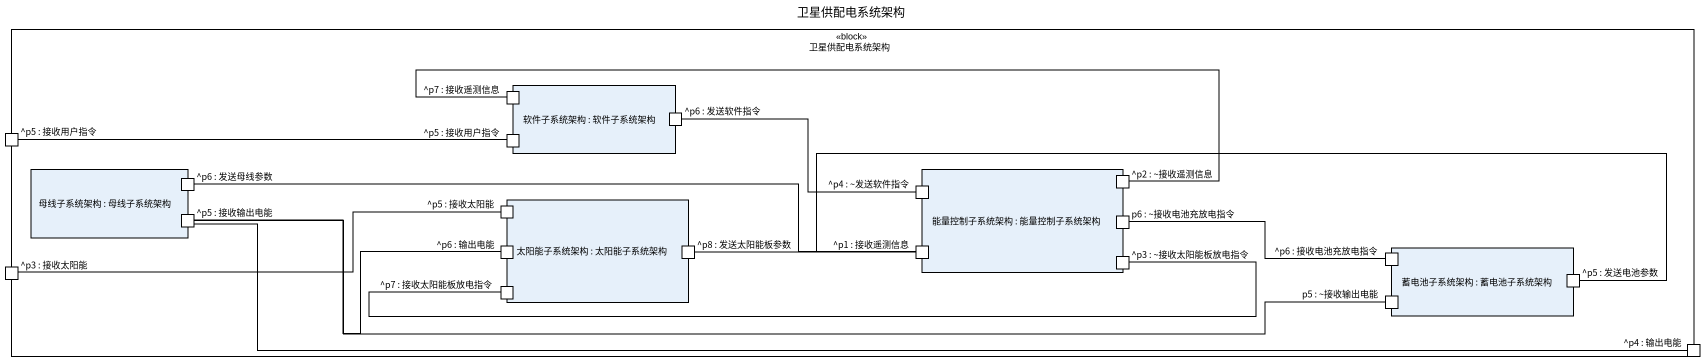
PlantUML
@startuml
title 卫星供配电系统架构
rectangle 卫星供配电系统架构 <<block>> {
  rectangle "软件子系统架构 : 软件子系统架构" as 软件子系统架构 {
    port "^p7 : 接收遥测信息" as p7_接收遥测信息
    port "^p6 : 发送软件指令" as p6_发送软件指令
    port "^p5 : 接收用户指令" as p5_接收用户指令_2
  }
  port "^p5 : 接收用户指令" as p5_接收用户指令
  rectangle "母线子系统架构 : 母线子系统架构" as 母线子系统架构 {
    port "^p6 : 发送母线参数" as p6_发送母线参数
    port "^p5 : 接收输出电能" as p5_接收输出电能
  }
  rectangle "能量控制子系统架构 : 能量控制子系统架构" as 能量控制子系统架构 {
    port "^p4 : ~发送软件指令" as p4_发送软件指令
    port "^p2 : ~接收遥测信息" as p2_接收遥测信息
    port "p6 : ~接收电池充放电指令" as p6_接收电池充放电指令
    port "^p1 : 接收遥测信息" as p1_接收遥测信息
    port "^p3 : ~接收太阳能板放电指令" as p3_接收太阳能板放电指令
  }
  rectangle "太阳能子系统架构 : 太阳能子系统架构" as 太阳能子系统架构 {
    port "^p5 : 接收太阳能" as p5_接收太阳能
    port "^p6 : 输出电能" as p6_输出电能
    port "^p8 : 发送太阳能板参数" as p8_发送太阳能板参数
    port "^p7 : 接收太阳能板放电指令" as p7_接收太阳能板放电指令
  }
  port "^p3 : 接收太阳能" as p3_接收太阳能
  rectangle "蓄电池子系统架构 : 蓄电池子系统架构" as 蓄电池子系统架构 {
    port "^p6 : 接收电池充放电指令" as p6_接收电池充放电指令_2
    port "^p5 : 发送电池参数" as p5_发送电池参数
    port "p5 : ~接收输出电能" as p5_接收输出电能_2
  }
  port "^p4 : 输出电能" as p4_输出电能
}
p7_接收遥测信息 -right- p2_接收遥测信息
p6_发送软件指令 -right- p4_发送软件指令
p5_接收用户指令 -right- p5_接收用户指令_2
p5_接收输出电能 -right- p5_接收输出电能_2
p5_接收输出电能 -right- p4_输出电能
p3_接收太阳能 -right- p5_接收太阳能
p6_输出电能 -left- p5_接收输出电能
p8_发送太阳能板参数 -right- p1_接收遥测信息
p1_接收遥测信息 -left- p6_发送母线参数
p6_接收电池充放电指令_2 -left- p6_接收电池充放电指令
p5_发送电池参数 -left- p1_接收遥测信息
p7_接收太阳能板放电指令 -right- p3_接收太阳能板放电指令
@enduml
